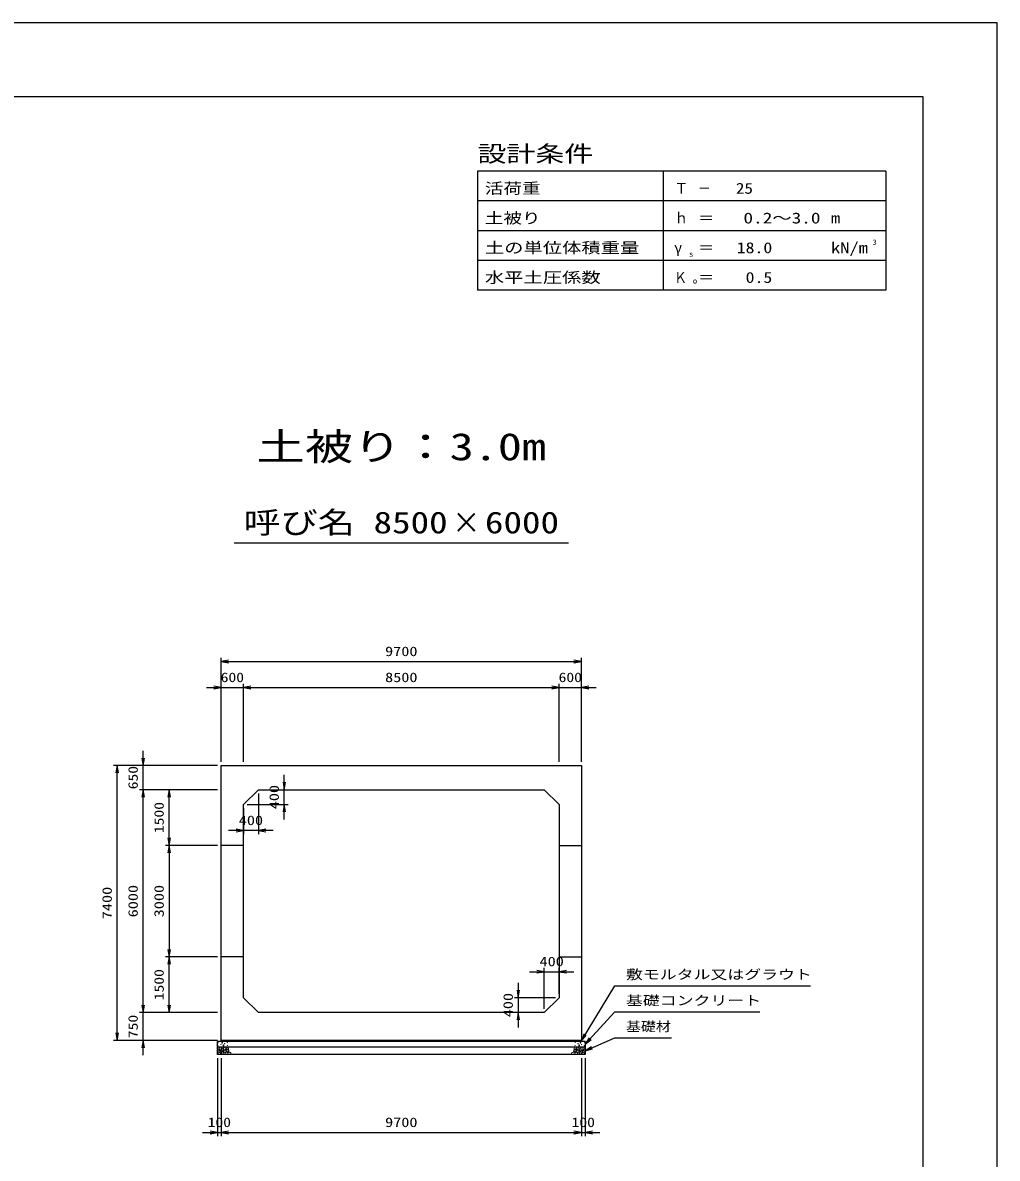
# Model space of a CAD drawing. Units: millimetres at full size. Extents: x 0 to 84100, y 0 to 59400.
# Drawn here: x 57854 to 84100, y 28826 to 59400 of the extents above; entities that cross this region are included whole.
import ezdxf
from ezdxf.enums import TextEntityAlignment as Align

# ---------------------------------------------------------------- set-up
doc = ezdxf.new("R2010")
doc.units = ezdxf.units.MM
for name, color, linetype, lineweight in [('D-DCR-HCHn', 4, 'Continuous', 9), ('D-STR-DIM', 7, 'Continuous', 25), ('D-STR-STRn', 1, 'Continuous', 25), ('D-STR-TXT', 7, 'Continuous', 25), ('D-TTL', 2, 'Continuous', 25), ('D-TTL-FRAM', 2, 'Continuous', 25), ('D-TTL-LINE', 7, 'Continuous', 25), ('D-TTL-TXT', 7, 'Continuous', 25)]:
    doc.layers.add(name, color=color, linetype=linetype, lineweight=lineweight)
doc.styles.add('ＭＳ ゴシック', font='')
doc.styles.get('ＭＳ ゴシック').set_extended_font_data('MS Gothic')

# ---------------------------------------------------------------- blocks, each defined once
blk = doc.blocks.new('open_arrow')
at = {"color": 0, "linetype": 'Continuous', "lineweight": -2}
blk.add_lwpolyline([(7.5, 1.25), (0, 0), (7.5, -1.25)], dxfattribs=at)

msp = doc.modelspace()

# ---------------------------------------------------------------- linework, layer by layer
at = {"layer": 'D-DCR-HCHn'}
for points in [[(63151.198, 31811.594), (63130.395, 31816.217), (63111.904, 31806.971), (63109.592, 31786.168), (63114.215, 31769.988), (63137.33, 31763.053), (63153.51, 31763.053), (63160.444, 31774.611), (63160.444, 31800.037)], [(63169.69, 31813.906), (63162.756, 31793.102), (63165.067, 31769.988), (63148.887, 31744.562), (63169.69, 31733.005), (63192.805, 31744.562), (63206.673, 31763.053), (63211.296, 31793.102), (63206.673, 31809.283), (63192.805, 31816.217)], [(63273.447, 31736.214), (63260.689, 31740.569), (63259.425, 31768.678), (63272.512, 31797.359), (63289.448, 31813.536), (63321.403, 31807.032), (63324.133, 31771.913), (63313.816, 31759.876), (63285.739, 31744.301)], [(63332.012, 31779.601), (63325.964, 31785.086), (63324.897, 31790.792), (63328.414, 31803.305), (63338.71, 31817.61), (63361.004, 31816.105), (63382.571, 31805.811), (63397.195, 31785.597), (63395.021, 31772.456), (63388.02, 31765.716), (63376.769, 31763.215), (63360.511, 31767.483), (63339.289, 31774.481)], [(72767.988, 31779.601), (72774.036, 31785.086), (72775.103, 31790.792), (72771.586, 31803.305), (72761.29, 31817.61), (72738.996, 31816.105), (72717.429, 31805.811), (72702.805, 31785.597), (72704.979, 31772.456), (72711.98, 31765.716), (72723.231, 31763.215), (72739.489, 31767.483), (72760.711, 31774.481)], [(72826.553, 31736.214), (72839.311, 31740.569), (72840.575, 31768.678), (72827.488, 31797.359), (72810.552, 31813.536), (72778.597, 31807.032), (72775.867, 31771.913), (72786.184, 31759.876), (72814.261, 31744.301)], [(72930.31, 31813.906), (72937.244, 31793.102), (72934.933, 31769.988), (72951.113, 31744.562), (72930.31, 31733.005), (72907.195, 31744.562), (72893.327, 31763.053), (72888.704, 31793.102), (72893.327, 31809.283), (72907.195, 31816.217)], [(72948.802, 31811.594), (72969.605, 31816.217), (72988.096, 31806.971), (72990.408, 31786.168), (72985.785, 31769.988), (72962.67, 31763.053), (72946.49, 31763.053), (72939.556, 31774.611), (72939.556, 31800.037)], [(63107.281, 31753.808), (63100.346, 31733.005), (63109.592, 31719.136), (63132.707, 31716.824), (63148.488, 31723.599), (63141.952, 31739.939), (63146.575, 31749.185), (63137.33, 31758.431), (63123.461, 31763.053)], [(63151.155, 31677.009), (63168.277, 31702.692), (63166.137, 31709.112), (63142.594, 31715.533), (63121.192, 31713.393), (63106.21, 31700.551), (63104.07, 31685.57), (63106.21, 31670.588), (63123.332, 31666.308)], [(63159.716, 31623.503), (63174.698, 31629.924), (63178.978, 31651.326), (63170.417, 31666.308), (63155.435, 31670.588), (63136.173, 31668.448), (63114.771, 31659.887), (63104.07, 31647.045), (63104.07, 31632.064), (63110.49, 31623.503), (63136.173, 31625.643)], [(63174.313, 31733.005), (63162.756, 31723.759), (63167.379, 31716.824), (63183.559, 31716.824), (63190.493, 31719.136), (63195.116, 31728.382), (63188.182, 31735.316)], [(63211.082, 31677.009), (63221.783, 31702.692), (63213.222, 31713.393), (63187.539, 31713.393), (63176.838, 31709.112), (63166.137, 31694.131), (63166.137, 31681.289), (63176.838, 31664.167), (63189.679, 31662.027)], [(63206.801, 31629.924), (63206.801, 31655.606), (63196.1, 31662.027), (63185.399, 31655.606), (63183.259, 31640.625), (63185.399, 31627.783), (63200.381, 31623.503)], [(63208.985, 31758.431), (63197.427, 31730.693), (63206.673, 31719.136), (63234.411, 31719.136), (63245.968, 31723.759), (63257.525, 31739.939), (63257.525, 31753.808), (63245.968, 31772.299), (63232.099, 31774.611)], [(63247.466, 31625.643), (63253.886, 31644.905), (63251.746, 31666.308), (63266.728, 31689.85), (63247.466, 31700.551), (63226.063, 31689.85), (63213.222, 31672.728), (63208.941, 31644.905), (63213.222, 31629.924), (63226.063, 31623.503)], [(63243.185, 31700.551), (63253.886, 31709.112), (63249.606, 31715.533), (63234.624, 31715.533), (63228.204, 31713.393), (63223.923, 31704.832), (63230.344, 31698.411)], [(63264.588, 31627.783), (63283.85, 31623.503), (63300.972, 31632.064), (63303.112, 31651.326), (63300.968, 31674.878), (63277.429, 31682.327), (63262.447, 31678.603), (63256.027, 31662.027), (63256.027, 31638.484)], [(63313.203, 31679.532), (63277.829, 31686.129), (63262.782, 31698.266), (63258.03, 31717.263), (63272.713, 31731.629), (63301.323, 31739.69), (63322.97, 31726.761), (63336.961, 31709.347), (63333.002, 31691.67)], [(63304.798, 31745.711), (63306.454, 31739.566), (63312.011, 31735.193), (63324.19, 31733.302), (63335.305, 31739.802), (63345.592, 31749.138), (63354.858, 31757.333), (63354.635, 31763.462), (63348.736, 31768.875), (63334.203, 31770.356), (63321.47, 31764.383), (63312.011, 31755.165), (63307.281, 31750.556)], [(63312.352, 31673.637), (63327.306, 31682.556), (63353.44, 31682.292), (63374.93, 31663.525), (63378.643, 31634.899), (63364.853, 31624.245), (63328.098, 31621.871), (63311.731, 31631.633), (63307.172, 31654.06)], [(63393.372, 31711.832), (63398.688, 31716.874), (63405.476, 31725.68), (63407.145, 31733.275), (63403.144, 31747.685), (63389.088, 31758.67), (63368.907, 31757.89), (63341.698, 31743.001), (63332.086, 31730.757), (63335.152, 31716.784), (63344.778, 31710.04), (63353.599, 31709.145), (63367.363, 31709.524), (63380.808, 31711.002)], [(63349.971, 31685.265), (63354.183, 31688.446), (63357.686, 31693.505), (63357.81, 31700.431), (63353.414, 31706.067), (63345.769, 31707.977), (63339.356, 31706.179), (63337.704, 31700.442), (63336.896, 31694.835), (63337.881, 31687.456), (63343.975, 31684.127)], [(63377.597, 31670.331), (63367.895, 31675.079), (63360.89, 31683.822), (63360.719, 31695.084), (63364.942, 31705.627), (63380.189, 31707.625), (63395.054, 31708.018), (63409.481, 31702.512), (63411.849, 31693.273), (63399.54, 31682.195), (63384.555, 31673.15)], [(63409.972, 31622.493), (63394.837, 31624.274), (63384.866, 31629.787), (63380.835, 31642.722), (63380.945, 31654.963), (63390.172, 31671.678), (63408.242, 31682.822), (63435.731, 31678.403), (63457.453, 31670.334), (63462.643, 31646.125), (63458.03, 31628.257), (63436.884, 31622.877)], [(72690.028, 31622.493), (72705.163, 31624.274), (72715.134, 31629.787), (72719.165, 31642.722), (72719.055, 31654.963), (72709.828, 31671.678), (72691.758, 31682.822), (72664.269, 31678.403), (72642.547, 31670.334), (72637.357, 31646.125), (72641.97, 31628.257), (72663.116, 31622.877)], [(72722.403, 31670.331), (72732.105, 31675.079), (72739.11, 31683.822), (72739.281, 31695.084), (72735.058, 31705.627), (72719.811, 31707.625), (72704.946, 31708.018), (72690.519, 31702.512), (72688.151, 31693.273), (72700.46, 31682.195), (72715.445, 31673.15)], [(72706.628, 31711.832), (72701.312, 31716.874), (72694.524, 31725.68), (72692.855, 31733.275), (72696.856, 31747.685), (72710.912, 31758.67), (72731.093, 31757.89), (72758.302, 31743.001), (72767.914, 31730.757), (72764.848, 31716.784), (72755.222, 31710.04), (72746.401, 31709.145), (72732.637, 31709.524), (72719.192, 31711.002)], [(72787.648, 31673.637), (72772.694, 31682.556), (72746.56, 31682.292), (72725.07, 31663.525), (72721.357, 31634.899), (72735.147, 31624.245), (72771.902, 31621.871), (72788.269, 31631.633), (72792.828, 31654.06)], [(72750.029, 31685.265), (72745.817, 31688.446), (72742.314, 31693.505), (72742.19, 31700.431), (72746.586, 31706.067), (72754.231, 31707.977), (72760.644, 31706.179), (72762.296, 31700.442), (72763.104, 31694.835), (72762.119, 31687.456), (72756.025, 31684.127)], [(72795.202, 31745.711), (72793.546, 31739.566), (72787.989, 31735.193), (72775.81, 31733.302), (72764.695, 31739.802), (72754.408, 31749.138), (72745.142, 31757.333), (72745.365, 31763.462), (72751.264, 31768.875), (72765.797, 31770.356), (72778.53, 31764.383), (72787.989, 31755.165), (72792.719, 31750.556)], [(72786.797, 31679.532), (72822.171, 31686.129), (72837.218, 31698.266), (72841.97, 31717.263), (72827.287, 31731.629), (72798.677, 31739.69), (72777.03, 31726.761), (72763.039, 31709.347), (72766.998, 31691.67)], [(72835.412, 31627.783), (72816.15, 31623.503), (72799.028, 31632.064), (72796.888, 31651.326), (72799.032, 31674.878), (72822.571, 31682.327), (72837.553, 31678.603), (72843.973, 31662.027), (72843.973, 31638.484)], [(72852.534, 31625.643), (72846.114, 31644.905), (72848.254, 31666.308), (72833.272, 31689.85), (72852.534, 31700.551), (72873.937, 31689.85), (72886.778, 31672.728), (72891.059, 31644.905), (72886.778, 31629.924), (72873.937, 31623.503)], [(72891.015, 31758.431), (72902.573, 31730.693), (72893.327, 31719.136), (72865.589, 31719.136), (72854.032, 31723.759), (72842.475, 31739.939), (72842.475, 31753.808), (72854.032, 31772.299), (72867.901, 31774.611)], [(72856.815, 31700.551), (72846.114, 31709.112), (72850.394, 31715.533), (72865.376, 31715.533), (72871.796, 31713.393), (72876.077, 31704.832), (72869.656, 31698.411)], [(72888.918, 31677.009), (72878.217, 31702.692), (72886.778, 31713.393), (72912.461, 31713.393), (72923.162, 31709.112), (72933.863, 31694.131), (72933.863, 31681.289), (72923.162, 31664.167), (72910.321, 31662.027)], [(72893.199, 31629.924), (72893.199, 31655.606), (72903.9, 31662.027), (72914.601, 31655.606), (72916.741, 31640.625), (72914.601, 31627.783), (72899.619, 31623.503)], [(72925.687, 31733.005), (72937.244, 31723.759), (72932.621, 31716.824), (72916.441, 31716.824), (72909.507, 31719.136), (72904.884, 31728.382), (72911.818, 31735.316)], [(72940.284, 31623.503), (72925.302, 31629.924), (72921.022, 31651.326), (72929.583, 31666.308), (72944.565, 31670.588), (72963.827, 31668.448), (72985.229, 31659.887), (72995.93, 31647.045), (72995.93, 31632.064), (72989.51, 31623.503), (72963.827, 31625.643)], [(72948.845, 31677.009), (72931.723, 31702.692), (72933.863, 31709.112), (72957.406, 31715.533), (72978.808, 31713.393), (72993.79, 31700.551), (72995.93, 31685.57), (72993.79, 31670.588), (72976.668, 31666.308)], [(72992.719, 31753.808), (72999.654, 31733.005), (72990.408, 31719.136), (72967.293, 31716.824), (72951.512, 31723.599), (72958.048, 31739.939), (72953.425, 31749.185), (72962.67, 31758.431), (72976.539, 31763.053)]]:
    msp.add_lwpolyline(points, close=True, dxfattribs=at)
for points in [[(63243.432, 31818.547), (63226.093, 31816.446), (63214.258, 31808.701), (63214.626, 31789.819), (63220.514, 31776.087), (63235.025, 31776.185), (63255.107, 31779.153), (63264.799, 31793.689), (63274.082, 31803.492), (63276.884, 31814.345), (63264.099, 31818.547), (63243.082, 31818.547)], [(72856.568, 31818.547), (72873.907, 31816.446), (72885.742, 31808.701), (72885.374, 31789.819), (72879.486, 31776.087), (72864.975, 31776.185), (72844.893, 31779.153), (72835.201, 31793.689), (72825.918, 31803.492), (72823.116, 31814.345), (72835.901, 31818.547), (72856.918, 31818.547)]]:
    msp.add_lwpolyline(points, dxfattribs=at)
for centre, radius in [((63116.091, 31936.145), 4.5), ((63117.803, 31855.879), 4.5), ((63193.437, 31888.641), 4.5), ((63225.004, 31936.145), 11.25), ((63259.996, 31864.955), 11.25), ((63291.563, 31912.459), 4.5), ((63367.197, 31945.221), 4.5), ((63368.909, 31864.955), 4.5), ((72731.091, 31864.955), 4.5), ((72732.803, 31945.221), 4.5), ((72808.437, 31912.459), 4.5), ((72840.004, 31864.955), 11.25), ((72874.996, 31936.145), 11.25), ((72906.563, 31888.641), 4.5), ((72982.197, 31855.879), 4.5), ((72983.909, 31936.145), 4.5)]:
    msp.add_circle(centre, radius, dxfattribs=at)
at = {"layer": 'D-STR-DIM'}
for p, q in [((63200, 39500), (63200, 42300)), ((63200, 42200), (72900, 42200)), ((72900, 39500), (72900, 42300)), ((63200, 39500), (63200, 41600)), ((63800, 39500), (63800, 41600)), ((63800, 39500), (63800, 41600)), ((72300, 39500), (72300, 41600)), ((72300, 39500), (72300, 41600)), ((72900, 39500), (72900, 41600)), ((62800, 41500), (64200, 41500)), ((63800, 41500), (72300, 41500)), ((71900, 41500), (73300, 41500)), ((61100, 38350), (61100, 39800)), ((63100, 39400), (60300, 39400)), ((60400, 32000), (60400, 39400)), ((63100, 39400), (61000, 39400)), ((64900, 37950), (64900, 39150)), ((63100, 38750), (61000, 38750)), ((63100, 38750), (61000, 38750)), ((61100, 32750), (61100, 38750)), ((63100, 38750), (61700, 38750)), ((61800, 37250), (61800, 38750)), ((64200, 38650), (64200, 37550)), ((64300, 38750), (65000, 38750)), ((63800, 38250), (63800, 37550)), ((63900, 38350), (65000, 38350)), ((64600, 37650), (63400, 37650)), ((63100, 37250), (61700, 37250)), ((63100, 37250), (61700, 37250)), ((61800, 37250), (61800, 34250)), ((63100, 34250), (61700, 34250)), ((63100, 34250), (61700, 34250)), ((61800, 32750), (61800, 34250)), ((71900, 32850), (71900, 33950)), ((72300, 33250), (72300, 33950)), ((71500, 33850), (72700, 33850)), ((71200, 33550), (71200, 32350)), ((61100, 31600), (61100, 33150)), ((72200, 33150), (71100, 33150)), ((63100, 32750), (61000, 32750)), ((63100, 32750), (61000, 32750)), ((63100, 32750), (61700, 32750)), ((71800, 32750), (71100, 32750)), ((63100, 32000), (60300, 32000)), ((63100, 32000), (61000, 32000)), ((63100, 31520), (63100, 29420)), ((63200, 31520), (63200, 29420)), ((63200, 31520), (63200, 29420)), ((72900, 31520), (72900, 29420)), ((72900, 31520), (72900, 29420)), ((73000, 31520), (73000, 29420)), ((62700, 29520), (63600, 29520)), ((63200, 29520), (72900, 29520)), ((72500, 29520), (73400, 29520))]:
    msp.add_line(p, q, dxfattribs=at)
at = {"layer": 'D-STR-STRn'}
for p, q in [((63200, 39400), (72900, 39400)), ((63200, 32000), (63200, 39400)), ((72900, 39400), (72900, 32000)), ((63800, 38350), (64200, 38750)), ((64200, 38750), (71900, 38750)), ((71900, 38750), (72300, 38350)), ((63800, 33150), (63800, 38350)), ((72300, 38350), (72300, 33150)), ((63800, 37250), (63200, 37250)), ((72300, 37250), (72900, 37250)), ((63800, 34250), (63200, 34250)), ((72300, 34250), (72900, 34250)), ((64200, 32750), (63800, 33150)), ((72300, 33150), (71900, 32750)), ((71900, 32750), (64200, 32750)), ((73000, 31970), (63100, 31970)), ((63100, 31620), (63100, 31970)), ((73000, 31820), (63100, 31820)), ((72900, 32000), (63200, 32000)), ((63200, 32000), (63200, 31970)), ((72900, 32000), (72900, 31970)), ((73000, 31970), (73000, 31620)), ((73000, 31620), (63100, 31620))]:
    msp.add_line(p, q, dxfattribs=at)
at = {"layer": 'D-STR-TXT'}
for points in [[(72900, 31985), (73800, 33470), (74000, 33470), (79067.513, 33470)], [(73000, 31895), (73800, 32770), (74000, 32770), (77703.046, 32770)], [(73000, 31720), (73800, 32070), (74000, 32070), (75329.442, 32070)]]:
    msp.add_lwpolyline(points, dxfattribs=at)
at = {"layer": 'D-TTL'}
for points in [[(0, 0), (84100, 0), (84100, 59400), (0, 59400)], [(2000, 2000), (82100, 2000), (82100, 57400), (2000, 57400)]]:
    msp.add_lwpolyline(points, close=True, dxfattribs=at)
at = {"layer": 'D-TTL-FRAM'}
for p, q in [((81100, 55400), (70100, 55400)), ((70100, 55400), (70100, 52200)), ((81100, 55400), (81100, 52200)), ((81100, 52200), (70100, 52200))]:
    msp.add_line(p, q, dxfattribs=at)
at = {"layer": 'D-TTL-LINE'}
for p, q in [((75100, 55400), (75100, 52200)), ((81100, 54600), (70100, 54600)), ((81100, 53800), (70100, 53800)), ((81100, 53000), (70100, 53000))]:
    msp.add_line(p, q, dxfattribs=at)
at = {"layer": 'D-TTL-TXT'}
msp.add_line((63550, 45400), (72550, 45400), dxfattribs=at)

# ---------------------------------------------------------------- block references
at = {"layer": 'D-STR-DIM', "xscale": 26.7, "yscale": 26.7}
for p in [(63200, 42200), (63800, 41500), (63800, 41500), (72900, 41500), (64200, 37650), (72300, 33850), (63200, 29520), (63200, 29520), (73000, 29520)]:
    msp.add_blockref('open_arrow', p, dxfattribs=at)
for p, rotation in [((72900, 42200), 180), ((63200, 41500), 180), ((72300, 41500), 180), ((72300, 41500), 180), ((61100, 39400), 90), ((60400, 39400), 270), ((64900, 38750), 90), ((61100, 38750), 270), ((61100, 38750), 270), ((61800, 38750), 270), ((64900, 38350), 270), ((63800, 37650), 180), ((61800, 37250), 90), ((61800, 37250), 270), ((61800, 34250), 90), ((61800, 34250), 270), ((71900, 33850), 180), ((71200, 33150), 90), ((61100, 32750), 90), ((61100, 32750), 90), ((61800, 32750), 90), ((71200, 32750), 270), ((60400, 32000), 90), ((61100, 32000), 270), ((63100, 29520), 180), ((72900, 29520), 180), ((72900, 29520), 180)]:
    msp.add_blockref('open_arrow', p, dxfattribs=dict(at, rotation=rotation))
at = {"layer": 'D-STR-TXT', "xscale": 26.7, "yscale": 26.7}
for p, rotation in [((72900, 31985), 58.8), ((73000, 31895), 47.6), ((73000, 31720), 23.6)]:
    msp.add_blockref('open_arrow', p, dxfattribs=dict(at, rotation=rotation))

# ---------------------------------------------------------------- texts
at = {"layer": 'D-STR-DIM', "style": 'ＭＳ ゴシック'}
for s, width, p in [('9700', 1.25, (68050, 42475)), ('600', 1.2, (63500, 41775)), ('8500', 1.25, (68050, 41775)), ('600', 1.2, (72600, 41775)), ('400', 1.25, (64000, 37925)), ('400', 1.25, (72100, 34125)), ('100', 1.2, (63150, 29795)), ('9700', 1.25, (68050, 29795)), ('100', 1.2, (72950, 29795))]:
    msp.add_text(s, height=256.6, dxfattribs=dict(at, width=width)).set_placement(p, align=Align.MIDDLE_CENTER)
for s, width, p in [('650', 1.2, (60825, 39075)), ('400', 1.25, (64625, 38550)), ('1500', 1.2, (61525, 38000)), ('7400', 1.25, (60125, 35700)), ('6000', 1.25, (60825, 35750)), ('3000', 1.25, (61525, 35750)), ('1500', 1.2, (61525, 33500)), ('400', 1.25, (70925, 32950)), ('750', 1.2, (60825, 32375))]:
    msp.add_text(s, height=256.6, rotation=90, dxfattribs=dict(at, width=width)).set_placement(p, align=Align.MIDDLE_CENTER)
at = {"layer": 'D-STR-TXT', "style": 'ＭＳ ゴシック'}
for s, width, p in [('敷モルタル又はグラウト', 1.3, (74100, 33570)), ('基礎コンクリート', 1.3, (74100, 32870)), ('基礎材', 1.15, (74100, 32170))]:
    msp.add_text(s, height=256.6, dxfattribs=dict(at, width=width)).set_placement(p, align=Align.BOTTOM_LEFT)
at = {"layer": 'D-TTL-TXT', "style": 'ＭＳ ゴシック'}
for s, height, width, p in [('設計条件', 439.9, 1.3, (70100, 55520)), ('活荷重', 293.3, 1.25, (70300, 54706.667)), ('Ｔ', 293.3, 0.95, (75400, 54706.667)), ('－', 293.3, 0.85, (76040, 54706.667)), ('土被り', 293.3, 1.25, (70300, 53906.667)), ('ｈ', 293.3, 0.95, (75400, 53906.667)), ('＝', 293.3, 1.1, (76040, 53906.667)), ('m', 293.3, 1.25, (79620, 53906.667)), ('土の単位体積重量', 293.3, 1.3, (70300, 53106.667)), ('kN/m', 293.3, 1.25, (79620, 53106.667)), ('3', 146.6, 1.15, (80740, 53373.333)), ('γ', 293.3, 0.95, (75400, 53106.667)), ('s', 146.6, 1.15, (75800, 53053.333)), ('＝', 293.3, 1.1, (76040, 53106.667)), ('水平土圧係数', 293.3, 1.3, (70300, 52306.667)), ('Ｋ', 293.3, 0.85, (75400, 52306.667)), ('＝', 293.3, 1.1, (76040, 52306.667)), ('o', 146.6, 1.2, (75900, 52333.333))]:
    msp.add_text(s, height=height, dxfattribs=dict(at, width=width)).set_placement(p, align=Align.BOTTOM_LEFT)
for s, width, p in [('25', 1.15, (77520.203, 54706.667)), ('0.2～3.0', 1.3, (79339.492, 53906.667)), ('18.0', 1.2, (78040, 53106.667)), ('0.5', 1.2, (78040, 52306.667))]:
    msp.add_text(s, height=293.3, dxfattribs=dict(at, width=width)).set_placement(p, align=Align.BOTTOM_RIGHT)
for s, height, width, p in [('土被り：3.0m', 733.1, 1.3, (68050, 47400)), ('呼び名', 586.5, 1.25, (65300, 45475)), ('8500', 586.5, 1.25, (68300, 45475)), ('×', 586.5, 0.95, (69800, 45475)), ('6000', 586.5, 1.25, (71300, 45475))]:
    msp.add_text(s, height=height, dxfattribs=dict(at, width=width)).set_placement(p, align=Align.BOTTOM_CENTER)

doc.saveas('drawing.dxf')
